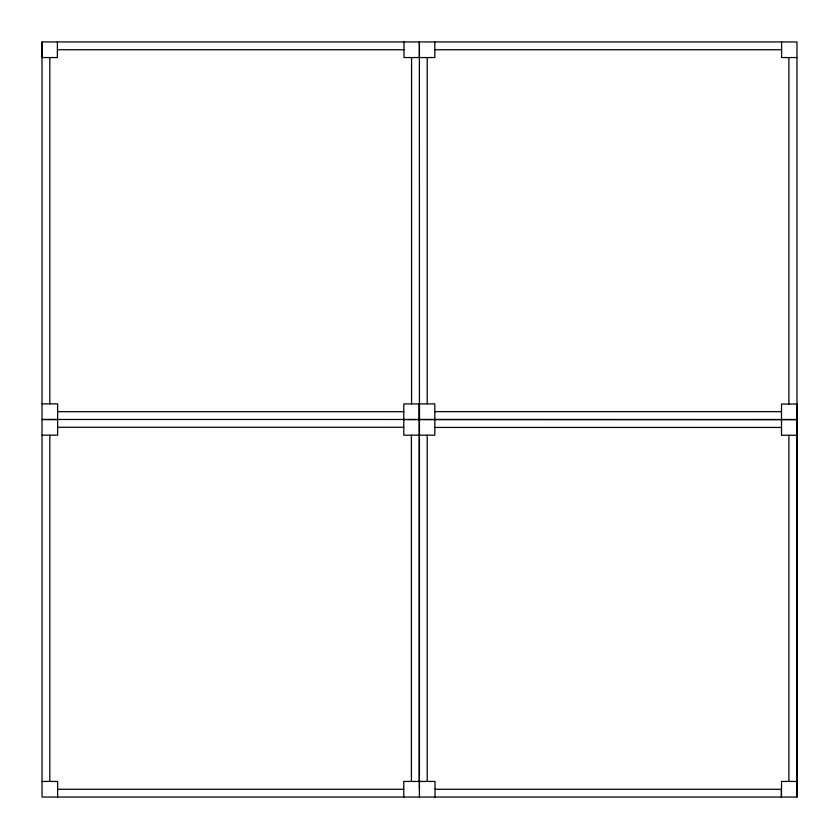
<?xml version="1.0" encoding="UTF-8"?>
<svg xmlns="http://www.w3.org/2000/svg" width="839" height="839" viewBox="0 0 839 839"><rect width="100%" height="100%" fill="white"/><g stroke="black" fill="none" stroke-linecap="round" stroke-linejoin="round"><path stroke-width="1.26" d="M796.977 435.263L781.518 435.263L781.508 404.041L796.83 404.041L796.83 419.5L42.023 419.458M42.023 41.95L796.977 41.95L796.977 797.05L42.023 797.05L42.023 41.95L42.034 57.555L57.367 57.555L57.409 41.95M57.367 49.732L404.01 49.732M434.812 49.732L781.591 49.732M796.977 57.555L781.602 57.555L781.591 41.992M42.023 403.853L57.629 403.853L57.629 435.179L42.023 435.179M57.629 411.676L403.779 411.676M434.812 411.645L781.508 411.645M42.023 419.573L57.629 419.573M403.779 419.573L419.196 419.573M796.966 419.647L419.427 419.573L419.385 41.95L419.427 57.555M57.629 427.282L403.779 427.282M434.812 427.439L781.518 427.439M419.196 435.179L403.779 435.179L403.779 403.926L419.196 403.926L419.196 781.445M419.427 435.179L434.812 435.179L434.812 403.895L419.427 403.895L419.427 789.268M42.023 781.445L57.629 781.445L57.629 797.05M419.573 781.445L435.032 781.445L435.032 797.05M796.966 781.445L781.508 781.445L781.518 797.05M57.629 789.268L403.779 789.268M435.032 789.268L781.518 789.268M796.83 404.041L796.977 797.05M403.999 41.992L404.01 57.555L434.812 57.555L434.812 41.95M788.891 57.555L788.891 404.041M788.891 435.263L788.891 781.445M781.371 789.268L781.371 797.05M427.208 57.555L427.208 403.895M427.208 435.179L427.208 781.445M419.427 797.05L419.385 781.445L403.779 781.445L403.779 797.05M411.561 57.555L411.561 403.926M411.414 435.179L411.414 781.445M49.805 57.555L49.805 403.853M49.805 435.179L49.805 781.445"/></g></svg>
